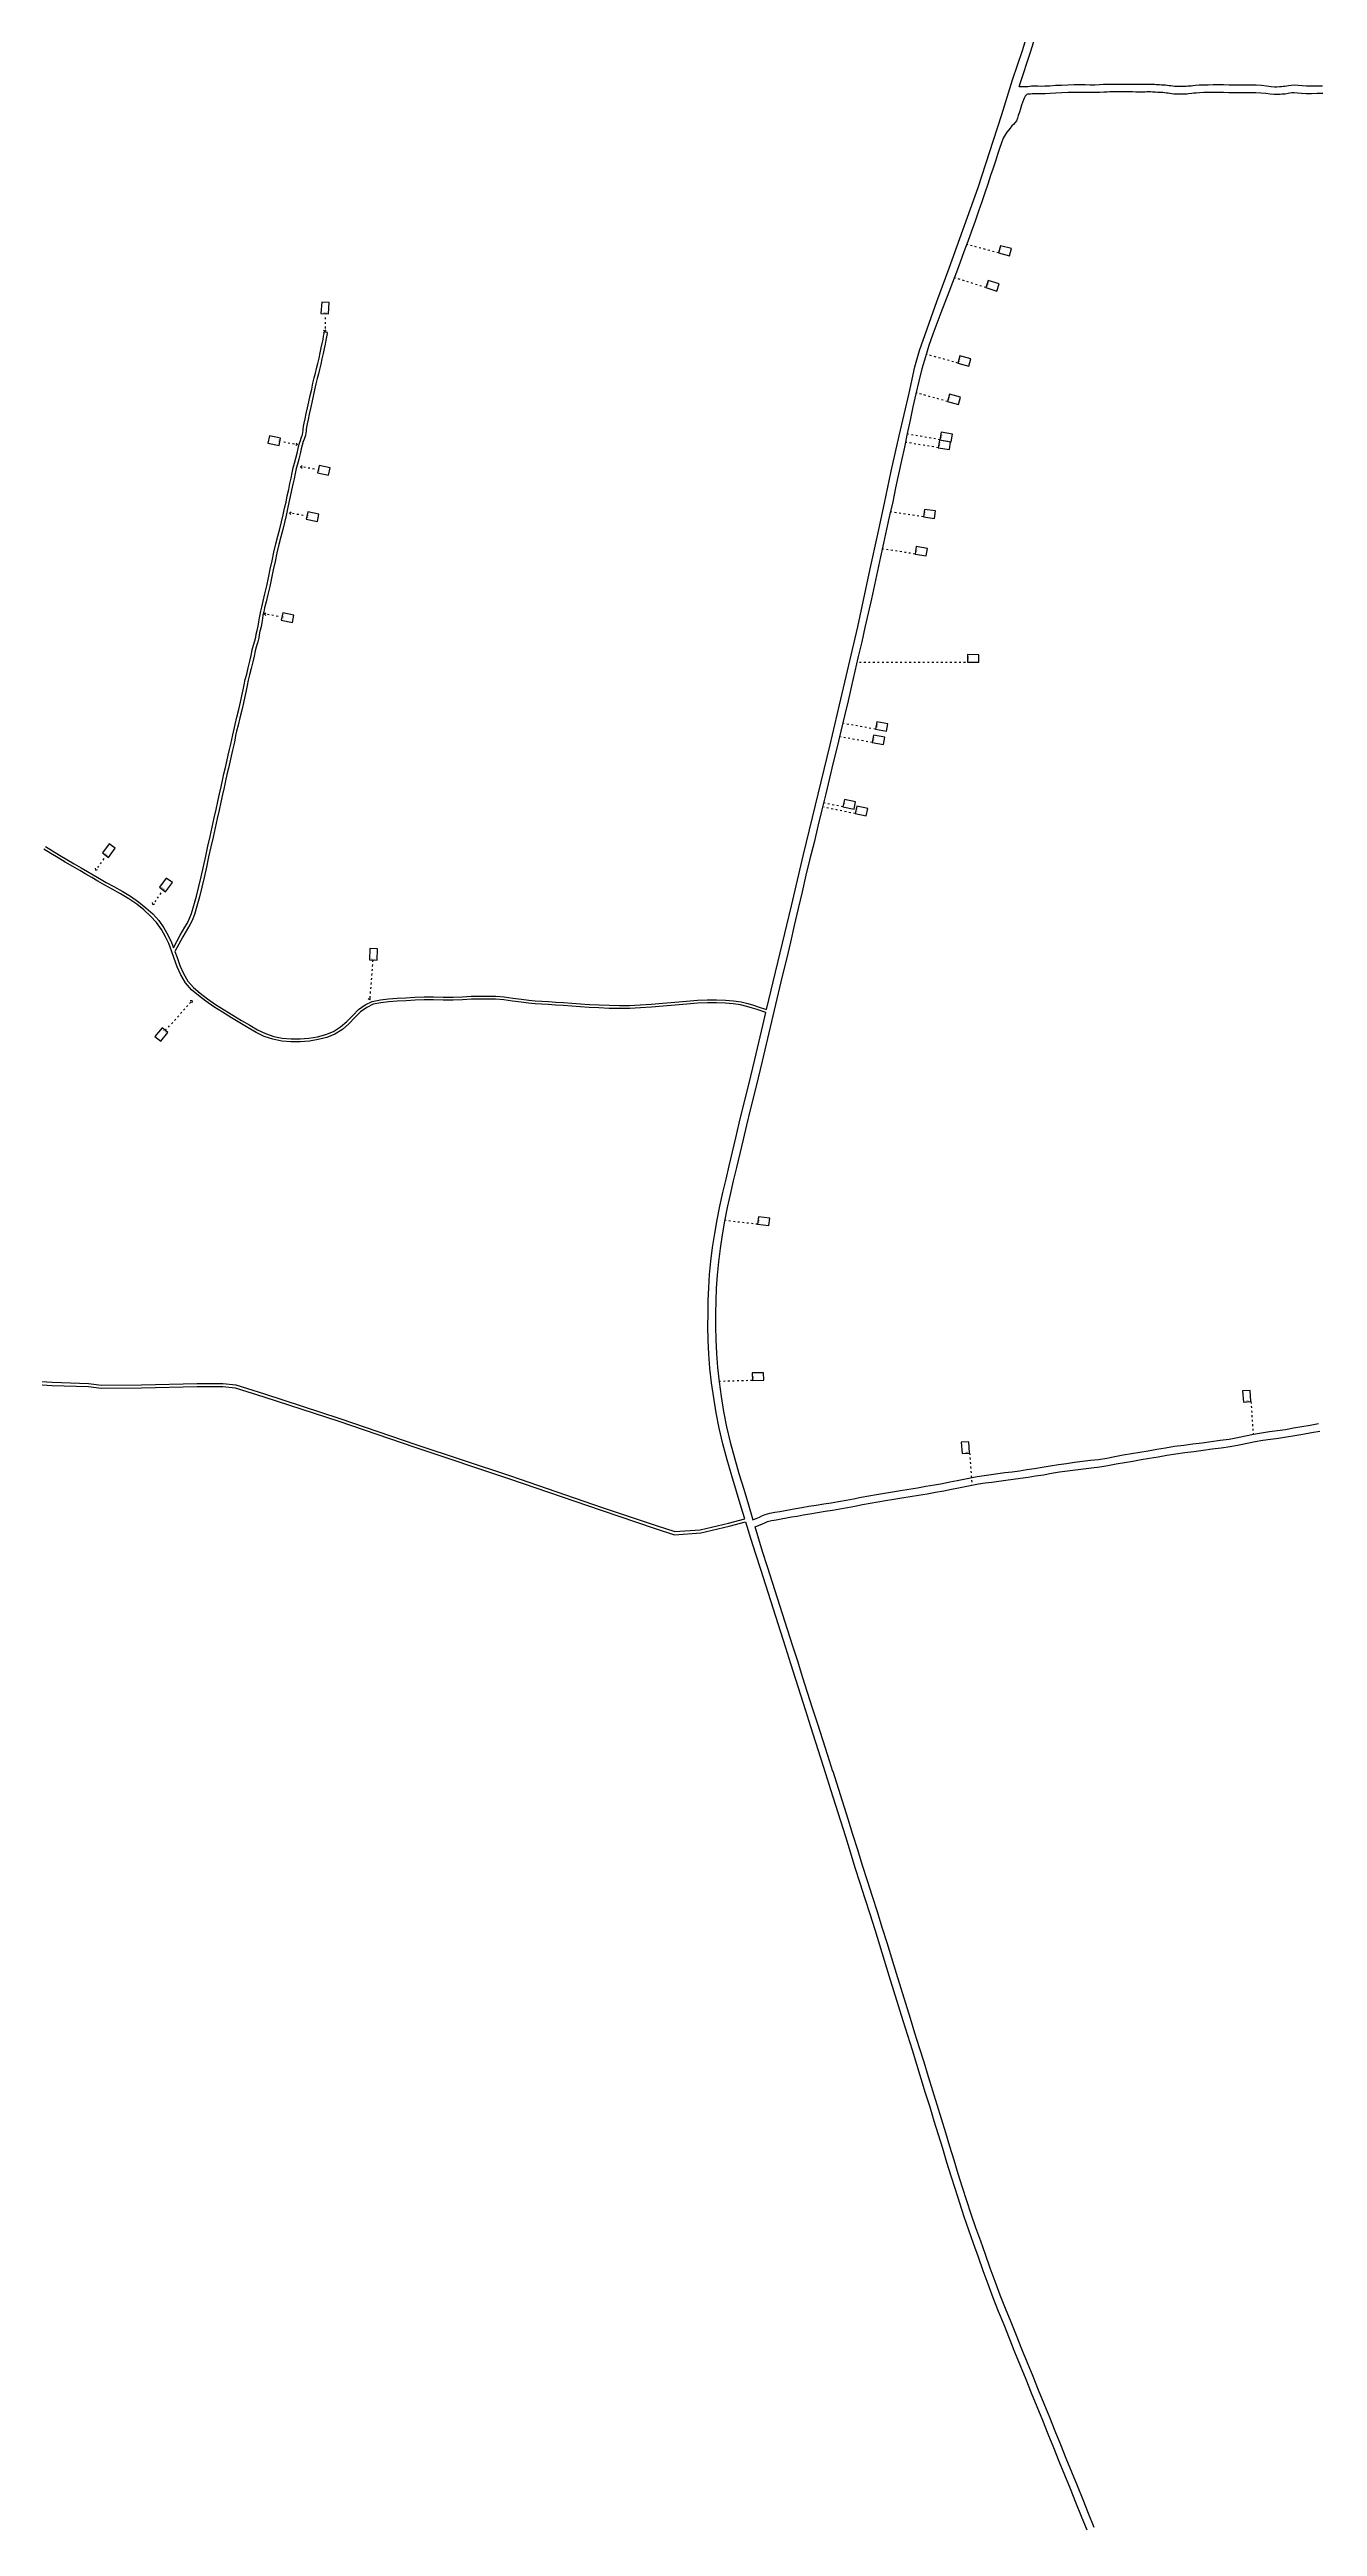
# Model space of a CAD drawing. Extents: x 714896 to 749292, y 8417558 to 8447149.
# Drawn here: x 728138 to 729817, y 8441540 to 8444823 of the extents above; entities that cross this region are included whole.
import ezdxf
from ezdxf.enums import TextEntityAlignment as Align

# ---------------------------------------------------------------- set-up
doc = ezdxf.new("R2010")
doc.units = 0
doc.header["$MEASUREMENT"] = 0
doc.linetypes.add('ACAD_ISO03W100', pattern=[30, 12, -18])
for name, color, linetype in [('LOTE', 7, 'CONTINUOUS'), ('NUM-PORTA', 7, 'CONTINUOUS'), ('QUADRA', 6, 'CONTINUOUS')]:
    doc.layers.add(name, color=color, linetype=linetype)

msp = doc.modelspace()

# ---------------------------------------------------------------- linework, layer by layer
at = {"layer": 'LOTE'}
for p, q in [((729397.2, 8444562.9), (729394.6, 8444553.2)), ((729394.6, 8444553.2), (729409.1, 8444549.3)), ((729411.7, 8444559), (729397.2, 8444562.9)), ((729409.1, 8444549.3), (729411.7, 8444559)), ((729381, 8444516.9), (729378, 8444507.3)), ((729395.3, 8444512.4), (729381, 8444516.9)), ((729392.3, 8444502.8), (729395.3, 8444512.4)), ((728498.4, 8444488.1), (728497.5, 8444473.1)), ((728508.4, 8444487.5), (728498.4, 8444488.1)), ((728507.5, 8444472.5), (728508.4, 8444487.5)), ((729378, 8444507.3), (729392.3, 8444502.8)), ((728497.5, 8444473.1), (728507.5, 8444472.5)), ((729343.5, 8444417), (729340.8, 8444407.3)), ((729358, 8444413), (729343.5, 8444417)), ((729355.3, 8444403.3), (729358, 8444413)), ((729340.8, 8444407.3), (729355.3, 8444403.3)), ((729329.9, 8444366.1), (729327.2, 8444356.4)), ((729327.2, 8444356.4), (729341.7, 8444352.4)), ((729344.3, 8444362.1), (729329.9, 8444366.1)), ((729341.7, 8444352.4), (729344.3, 8444362.1)), ((729318.9, 8444315.6), (729317.1, 8444305.7)), ((729333.7, 8444313), (729318.9, 8444315.6)), ((728429.5, 8444311.1), (728427.3, 8444301.4)), ((728427.3, 8444301.4), (728441.9, 8444298.1)), ((728444.1, 8444307.8), (728429.5, 8444311.1)), ((728441.9, 8444298.1), (728444.1, 8444307.8)), ((729316.4, 8444305.1), (729314.8, 8444295.2)), ((729314.8, 8444295.2), (729329.6, 8444292.8)), ((729331.2, 8444302.6), (729316.4, 8444305.1)), ((729317.1, 8444305.7), (729331.9, 8444303.1)), ((729329.6, 8444292.8), (729331.2, 8444302.6)), ((729331.9, 8444303.1), (729333.7, 8444313)), ((728495, 8444271.6), (728493, 8444261.9)), ((728493, 8444261.9), (728507.6, 8444258.8)), ((728509.7, 8444268.6), (728495, 8444271.6)), ((728507.6, 8444258.8), (728509.7, 8444268.6)), ((728480.1, 8444210.3), (728478, 8444200.5)), ((728478, 8444200.5), (728492.7, 8444197.4)), ((728494.8, 8444207.2), (728480.1, 8444210.3)), ((728492.7, 8444197.4), (728494.8, 8444207.2)), ((729296.5, 8444213.4), (729295.1, 8444203.6)), ((729295.1, 8444203.6), (729309.9, 8444201.4)), ((729311.4, 8444211.3), (729296.5, 8444213.4)), ((729309.9, 8444201.4), (729311.4, 8444211.3)), ((729285.7, 8444164.1), (729284.2, 8444154.3)), ((729284.2, 8444154.3), (729299, 8444151.9)), ((729300.6, 8444161.8), (729285.7, 8444164.1)), ((729299, 8444151.9), (729300.6, 8444161.8)), ((728446.9, 8444076.4), (728444.9, 8444066.6)), ((728444.9, 8444066.6), (728459.6, 8444063.5)), ((728461.6, 8444073.3), (728446.9, 8444076.4)), ((728459.6, 8444063.5), (728461.6, 8444073.3)), ((729353.5, 8444021), (729353.4, 8444011)), ((729368.5, 8444020.9), (729353.5, 8444021)), ((729368.4, 8444010.9), (729368.5, 8444020.9)), ((729353.4, 8444011), (729368.4, 8444010.9)), ((729233.5, 8443931.9), (729231.7, 8443922.1)), ((729231.7, 8443922.1), (729246.5, 8443919.4)), ((729248.3, 8443929.2), (729233.5, 8443931.9)), ((729246.5, 8443919.4), (729248.3, 8443929.2)), ((729229.2, 8443914.3), (729227.5, 8443904.5)), ((729227.5, 8443904.5), (729242.2, 8443901.9)), ((729244, 8443911.7), (729229.2, 8443914.3)), ((729242.2, 8443901.9), (729244, 8443911.7)), ((729190.6, 8443829), (729188.6, 8443819.2)), ((729205.3, 8443826), (729190.6, 8443829)), ((729203.3, 8443816.2), (729205.3, 8443826)), ((729188.6, 8443819.2), (729203.3, 8443816.2)), ((729206.9, 8443820.1), (729204.9, 8443810.3)), ((729204.9, 8443810.3), (729219.6, 8443807.3)), ((729221.6, 8443817.1), (729206.9, 8443820.1)), ((729219.6, 8443807.3), (729221.6, 8443817.1)), ((728217.1, 8443770.3), (728208.1, 8443758.3)), ((728208.1, 8443758.3), (728216.1, 8443752.3)), ((728216.1, 8443752.3), (728225.1, 8443764.3)), ((728225.1, 8443764.3), (728217.1, 8443770.3)), ((728292.7, 8443724.8), (728283.8, 8443712.8)), ((728300.8, 8443718.9), (728292.7, 8443724.8)), ((728283.8, 8443712.8), (728291.8, 8443706.8)), ((728291.8, 8443706.8), (728300.8, 8443718.9)), ((728562.3, 8443631.4), (728561.7, 8443616.4)), ((728572.3, 8443631), (728562.3, 8443631.4)), ((728571.7, 8443616), (728572.3, 8443631)), ((728561.7, 8443616.4), (728571.7, 8443616)), ((728287.2, 8443526.4), (728277.6, 8443514.9)), ((728294.9, 8443520), (728287.2, 8443526.4)), ((728277.6, 8443514.9), (728285.3, 8443508.5)), ((728285.3, 8443508.5), (728294.9, 8443520)), ((729076.8, 8443275.9), (729075.7, 8443266)), ((729075.7, 8443266), (729090.6, 8443264.3)), ((729091.7, 8443274.2), (729076.8, 8443275.9)), ((729090.6, 8443264.3), (729091.7, 8443274.2)), ((729083.5, 8443069.4), (729068.5, 8443069)), ((729068.5, 8443069), (729068.8, 8443059)), ((729083.8, 8443059.4), (729083.5, 8443069.4)), ((729068.8, 8443059), (729083.8, 8443059.4)), ((729727.8, 8443045.9), (729717.8, 8443045.2)), ((729717.8, 8443045.2), (729718.9, 8443030.3)), ((729728.9, 8443031), (729727.8, 8443045.9)), ((729718.9, 8443030.3), (729728.9, 8443031)), ((729355.3, 8442977.8), (729345.4, 8442977.1)), ((729345.4, 8442977.1), (729346.4, 8442962.1)), ((729356.4, 8442962.8), (729355.3, 8442977.8)), ((729346.4, 8442962.1), (729356.4, 8442962.8))]:
    msp.add_line(p, q, dxfattribs=at)
at = {"layer": 'LOTE', "color": 7, "linetype": 'ACAD_ISO03W100', "ltscale": 0.2}
for points in [[(729394.6, 8444553.2), (729353.6, 8444564.3)], [(729378, 8444507.3), (729337.5, 8444520.1)], [(728503.2, 8444467.7), (728502.7, 8444449.1)], [(729340.8, 8444407.3), (729299.9, 8444418.7)], [(729327.2, 8444356.4), (729286.3, 8444367.7)], [(728448.2, 8444302.8), (728466.4, 8444299.3)], [(729314.8, 8444295.2), (729272.9, 8444302.1)], [(729317.1, 8444305.7), (729275.3, 8444313.1)], [(728488.8, 8444266.8), (728470.5, 8444270)], [(728473.9, 8444205.4), (728455.6, 8444208.6)], [(729295.1, 8444203.6), (729253.1, 8444209.7)], [(729284.2, 8444154.3), (729242.3, 8444160.8)], [(728440.7, 8444071.6), (728422.4, 8444074.8)], [(729210.4, 8444011), (729353.4, 8444011)], [(729231.7, 8443922.1), (729190, 8443929.7)], [(729227.5, 8443904.5), (729185.7, 8443911.9)], [(729188.6, 8443819.2), (729163, 8443824.4)], [(729204.9, 8443810.3), (729163.3, 8443818.7)], [(728209.9, 8443750.6), (728199.3, 8443735.4)], [(728285.5, 8443705.1), (728274.9, 8443689.9)], [(728566, 8443616.2), (728562, 8443563.4)], [(728291.5, 8443522.8), (728326.8, 8443562.3)], [(729075.7, 8443266), (729033.5, 8443270.9)], [(729068.8, 8443059), (729026.4, 8443057.8)], [(729728.9, 8443031), (729731.8, 8442988.6)], [(729356.4, 8442962.8), (729359.4, 8442920.5)]]:
    msp.add_lwpolyline(points, dxfattribs=at)
at = {"layer": 'LOTE'}
for points in [[(728502.7, 8444449.1), (728500.9, 8444451.1)], [(728502.7, 8444449.1), (728504.2, 8444451.3)], [(728466.4, 8444299.3), (728464.2, 8444297.9)], [(728466.4, 8444299.3), (728464.6, 8444301.2)], [(728470.5, 8444270), (728472.7, 8444271.5)], [(728470.5, 8444270), (728472.4, 8444268.2)], [(728455.6, 8444208.6), (728457.8, 8444210.1)], [(728455.6, 8444208.6), (728457.5, 8444206.8)], [(728422.4, 8444074.8), (728424.6, 8444076.2)], [(728422.4, 8444074.8), (728424.3, 8444073)], [(728199.3, 8443735.4), (728198.9, 8443738)], [(728199.3, 8443735.4), (728201.7, 8443736.3)], [(728274.9, 8443689.9), (728274.5, 8443692.5)], [(728274.9, 8443689.9), (728277.4, 8443690.9)], [(728326.8, 8443562.3), (728324.2, 8443562.2)], [(728326.8, 8443562.3), (728326.4, 8443559.7)], [(728562, 8443563.4), (728559.9, 8443565)], [(728562, 8443563.4), (728563.1, 8443565.8)]]:
    msp.add_lwpolyline(points, dxfattribs=at)
at = {"layer": 'QUADRA'}
for points in [[(728132.5, 8443766.6), (728141.9, 8443760.9), (728151.4, 8443755), (728160.9, 8443749.3), (728170.8, 8443743.5), (728180.1, 8443738.2), (728188.3, 8443733.5), (728195.9, 8443729), (728204.1, 8443724.3), (728213, 8443719.1), (728223, 8443713.6), (728234.1, 8443707.4), (728245.1, 8443700.7), (728255.8, 8443693.4), (728265.7, 8443685.6), (728274.7, 8443677.4), (728282.8, 8443668.5), (728289.6, 8443658.8), (728295.1, 8443648.9), (728299.5, 8443639.6), (728302.1, 8443632.6), (728311.2, 8443649), (728314.2, 8443654.4), (728317.3, 8443659.7), (728320.4, 8443664.7), (728323.1, 8443670.3), (728326, 8443678), (728329.2, 8443688.7), (728332.6, 8443700.9), (728335.8, 8443713.5), (728338.9, 8443726.7), (728341.8, 8443740.2), (728344.8, 8443753.8), (728347.8, 8443767.1), (728350.8, 8443780), (728353.4, 8443792.4), (728356, 8443804.5), (728358.6, 8443815.9), (728360.8, 8443826.5), (728363.2, 8443836.3), (728365.2, 8443845.6), (728367.2, 8443854.3), (728369, 8443863), (728371.1, 8443871.3), (728372.9, 8443879.4), (728374.7, 8443887.5), (728376.5, 8443895.3), (728378.3, 8443902.4), (728379.6, 8443908.6), (728380.6, 8443914.5), (728381.9, 8443920.6), (728383.8, 8443928.2), (728386.1, 8443938.1), (728388.6, 8443948.4), (728390.8, 8443957.8), (728392.7, 8443966.3), (728394.3, 8443974.1), (728395.8, 8443981.1), (728397.3, 8443987.8), (728399.1, 8443995), (728401.2, 8444003.5), (728403.2, 8444012.1), (728404.9, 8444020), (728406.5, 8444027.1), (728408.3, 8444033.5), (728410, 8444039.2), (728411.1, 8444043.9), (728411.8, 8444048), (728412.8, 8444053.1), (728414.1, 8444058.7), (728415.1, 8444064.4), (728416, 8444069.5), (728416.8, 8444074), (728417.7, 8444078.4), (728419, 8444084), (728421, 8444091.9), (728423.3, 8444101.5), (728425.7, 8444112), (728428, 8444122.9), (728430.3, 8444134), (728432.7, 8444145.3), (728435.1, 8444156.7), (728437.8, 8444167.8), (728440.5, 8444178.1), (728443.2, 8444187.6), (728445.2, 8444196.9), (728447.3, 8444206.2), (728449.2, 8444215), (728451.2, 8444223.2), (728452.9, 8444231.5), (728454.7, 8444239.9), (728456.4, 8444247.7), (728457.9, 8444255), (728459.3, 8444261.8), (728460.8, 8444268.3), (728462.6, 8444274.6), (728464.3, 8444281.1), (728465.9, 8444288.1), (728467.3, 8444294.3), (728468.6, 8444299.7), (728470.2, 8444304.5), (728471.4, 8444307.8), (728472.3, 8444310.3), (728473, 8444312.3), (728473.6, 8444315.6), (728473.8, 8444317.4), (728473.9, 8444319.9), (728474.5, 8444323.2), (728475.3, 8444327.6), (728476.6, 8444333.5), (728478, 8444340.5), (728479.6, 8444348), (728481.3, 8444356), (728483.2, 8444364.4), (728485.2, 8444372.8), (728486.9, 8444380.7), (728488.6, 8444387.8), (728490.3, 8444393.9), (728491.7, 8444400), (728493.3, 8444406.6), (728494.9, 8444413.7), (728496.5, 8444420.8), (728497.9, 8444427.3), (728499, 8444433.3), (728500.2, 8444438.6), (728501, 8444443), (728501.5, 8444446.5), (728501.4, 8444448.5), (728505.4, 8444448.7), (728505.5, 8444446.4), (728504.9, 8444442.3), (728504.1, 8444437.8), (728503, 8444432.5), (728501.8, 8444426.5), (728500.4, 8444420), (728498.8, 8444412.9), (728497.2, 8444405.7), (728495.6, 8444399), (728494.2, 8444392.9), (728492.5, 8444386.8), (728490.8, 8444379.8), (728489.1, 8444371.9), (728487.1, 8444363.5), (728485.3, 8444355.1), (728483.5, 8444347.1), (728481.9, 8444339.6), (728480.5, 8444332.7), (728479.2, 8444326.8), (728478.4, 8444322.4), (728477.9, 8444319.4), (728477.8, 8444317.1), (728477.6, 8444315), (728476.8, 8444311.2), (728476.1, 8444309), (728475.1, 8444306.4), (728474, 8444303.2), (728472.4, 8444298.6), (728471.2, 8444293.5), (728469.8, 8444287.2), (728468.2, 8444280.1), (728466.4, 8444273.5), (728464.6, 8444267.4), (728463.3, 8444260.9), (728461.8, 8444254.1), (728460.3, 8444246.9), (728458.6, 8444239), (728456.8, 8444230.7), (728455.1, 8444222.4), (728453.1, 8444214.1), (728451.2, 8444205.4), (728449.1, 8444196.1), (728447.1, 8444186.6), (728444.3, 8444177), (728441.7, 8444166.8), (728439, 8444155.8), (728436.6, 8444144.5), (728434.2, 8444133.2), (728431.9, 8444122.1), (728429.6, 8444111.1), (728427.2, 8444100.6), (728424.9, 8444090.9), (728422.9, 8444083), (728421.6, 8444077.6), (728420.7, 8444073.3), (728420, 8444068.8), (728419, 8444063.7), (728418.1, 8444058), (728416.7, 8444052.2), (728415.7, 8444047.2), (728415, 8444043.1), (728413.9, 8444038.1), (728412.1, 8444032.4), (728410.4, 8444026.1), (728408.8, 8444019.1), (728407.1, 8444011.2), (728405.1, 8444002.6), (728402.9, 8443994.1), (728401.2, 8443986.9), (728399.7, 8443980.2), (728398.2, 8443973.3), (728396.6, 8443965.4), (728394.7, 8443956.9), (728392.5, 8443947.4), (728390, 8443937.1), (728387.7, 8443927.3), (728385.8, 8443919.7), (728384.5, 8443913.7), (728383.5, 8443907.8), (728382.2, 8443901.5), (728380.4, 8443894.3), (728378.6, 8443886.6), (728376.8, 8443878.5), (728375, 8443870.3), (728372.9, 8443862.1), (728371.1, 8443853.5), (728369.1, 8443844.7), (728367.1, 8443835.4), (728364.7, 8443825.6), (728362.5, 8443815), (728359.9, 8443803.6), (728357.3, 8443791.6), (728354.7, 8443779.1), (728351.7, 8443766.2), (728348.7, 8443752.9), (728345.7, 8443739.3), (728342.8, 8443725.8), (728339.6, 8443712.6), (728336.5, 8443699.9), (728333.1, 8443687.6), (728329.8, 8443676.7), (728326.8, 8443668.7), (728323.9, 8443662.8), (728320.7, 8443657.6), (728317.6, 8443652.4), (728314.7, 8443647), (728303.9, 8443627.7), (728306.9, 8443619.5), (728310.8, 8443608.9), (728315.4, 8443598.2), (728321.3, 8443588.3), (728328.8, 8443579.8), (728337.7, 8443572.2), (728347.4, 8443564.8), (728358, 8443557.5), (728369.2, 8443550.4), (728380.9, 8443543.2), (728392.2, 8443536.2), (728403.1, 8443529.8), (728413.5, 8443523.8), (728423.9, 8443518.7), (728435, 8443515.1), (728446.2, 8443512.7), (728457.8, 8443511.8), (728469.8, 8443511.8), (728481.6, 8443512.7), (728493, 8443514.6), (728503.9, 8443517.5), (728514.2, 8443521.6), (728523.4, 8443527.5), (728531.6, 8443534.8), (728539.5, 8443542.8), (728547.3, 8443550.5), (728555.9, 8443556.8), (728565.3, 8443561.4), (728576.1, 8443563.6), (728586.9, 8443564.8), (728598.2, 8443565.6), (728609.8, 8443566.3), (728621.8, 8443567.1), (728634, 8443567.6), (728646.5, 8443567.4), (728659.4, 8443567.1), (728672.3, 8443567.1), (728684.7, 8443567.5), (728696.4, 8443568.2), (728707.6, 8443568.5), (728718.3, 8443568.5), (728729, 8443568.2), (728740, 8443567.3), (728751.6, 8443565.8), (728762.9, 8443564.4), (728772.6, 8443563.1), (728781.2, 8443562.2), (728789.8, 8443561.6), (728798.6, 8443561.1), (728808.3, 8443560.6), (728818.8, 8443560), (728829.8, 8443559.2), (728841.1, 8443558.3), (728853.1, 8443557.5), (728865.8, 8443556.7), (728879.2, 8443556.2), (728892.6, 8443555.8), (728906.2, 8443556), (728920.2, 8443556.7), (728934.9, 8443557.8), (728950.1, 8443559.1), (728966, 8443560.5), (728981.6, 8443561.8), (728995.9, 8443562.9), (729009, 8443563.5), (729021.3, 8443563.6), (729033, 8443563.1), (729043.9, 8443562.3), (729054, 8443560.8), (729062.6, 8443558.6), (729070.3, 8443556.2), (729076.4, 8443554.4), (729087.5, 8443550.6), (729120.6, 8443688.1), (729136.4, 8443756.2), (729171.8, 8443901.4), (729184, 8443954.5), (729208.2, 8444058), (729214.7, 8444087), (729224.7, 8444134.7), (729234.7, 8444180.5), (729243.5, 8444221.6), (729252.7, 8444264.2), (729263.3, 8444310.8), (729276.2, 8444367.6), (729283.7, 8444402.2), (729289.9, 8444423.8), (729313.1, 8444488.8), (729329.2, 8444533.2), (729367.6, 8444640), (729388, 8444702.9), (729399.1, 8444736.6), (729413.3, 8444782.7), (729426.2, 8444821.6), (729438.1, 8444859.2)], [(729823.8, 8444774.5), (729816.4, 8444774.5), (729809, 8444774.3), (729802.4, 8444774.3), (729796.7, 8444774.7), (729791.4, 8444775.1), (729786.3, 8444775.6), (729782, 8444775.3), (729778.8, 8444774.9), (729776.5, 8444774.4), (729773.5, 8444773.9), (729771.5, 8444773.8), (729769.3, 8444773.6), (729766.8, 8444773.4), (729763.4, 8444773.1), (729759.9, 8444773.1), (729755.5, 8444773.6), (729749.7, 8444774.4), (729742.7, 8444775.2), (729735.7, 8444775.6), (729728.7, 8444775.6), (729721.7, 8444775.5), (729714.5, 8444775.5), (729707.2, 8444775.5), (729699.9, 8444775.6), (729692.6, 8444775.9), (729685.4, 8444775.9), (729678.7, 8444775.9), (729672.3, 8444775.8), (729666.1, 8444775.7), (729660.3, 8444775.5), (729655.5, 8444775.1), (729652, 8444774.8), (729649.6, 8444774.4), (729645.4, 8444774.1), (729643, 8444773.8), (729641, 8444773.7), (729638.5, 8444773.7), (729635.5, 8444773.7), (729632.7, 8444773.8), (729630.1, 8444773.8), (729627.8, 8444773.9), (729625.4, 8444774.2), (729622.9, 8444774.6), (729620.5, 8444774.9), (729618.1, 8444775.2), (729615.6, 8444775.4), (729613.1, 8444775.7), (729610.6, 8444775.8), (729608, 8444776), (729605.7, 8444776.1), (729603.6, 8444776.2), (729601.2, 8444776.5), (729598.6, 8444776.5), (729596.2, 8444776.6), (729593.6, 8444776.7), (729591, 8444776.6), (729588.5, 8444776.5), (729586.3, 8444776.5), (729583.8, 8444776.5), (729580.6, 8444776.5), (729576.8, 8444776.5), (729572.3, 8444776.6), (729567.7, 8444776.7), (729563.2, 8444776.7), (729558.8, 8444776.7), (729554.3, 8444776.7), (729549.8, 8444776.7), (729545.5, 8444776.7), (729541.7, 8444776.6), (729538, 8444776.5), (729533.6, 8444776.3), (729528.4, 8444776), (729522.2, 8444775.7), (729516, 8444775.7), (729509.6, 8444775.9), (729502.6, 8444775.9), (729494.7, 8444775.9), (729486.3, 8444775.7), (729477.9, 8444775.3), (729469.9, 8444775), (729462.6, 8444774.5), (729456.2, 8444774.1), (729451, 8444774), (729446.5, 8444774.3), (729443.1, 8444774.3), (729440.8, 8444774.3), (729438.5, 8444774.1), (729435.9, 8444773.9), (729433.3, 8444773.6), (729430.4, 8444773.2), (729421.9, 8444773.2), (729423.8, 8444779.3), (729436.6, 8444818.2), (729448.6, 8444855.8)], [(729823.9, 8444764.5), (729816.5, 8444764.5), (729809.2, 8444764.3), (729802.1, 8444764.3), (729795.9, 8444764.7), (729790.5, 8444765.2), (729786.2, 8444765.5), (729783, 8444765.4), (729780.6, 8444765), (729778.3, 8444764.5), (729774.4, 8444763.9), (729772.2, 8444763.8), (729770.3, 8444763.6), (729767.7, 8444763.4), (729763.7, 8444763.1), (729759.2, 8444763.1), (729754.3, 8444763.7), (729748.5, 8444764.5), (729741.9, 8444765.2), (729735.4, 8444765.6), (729728.7, 8444765.6), (729721.8, 8444765.5), (729714.5, 8444765.5), (729707.1, 8444765.5), (729699.7, 8444765.6), (729692.4, 8444765.9), (729685.4, 8444765.9), (729678.8, 8444765.9), (729672.4, 8444765.8), (729666.4, 8444765.7), (729660.9, 8444765.5), (729656.4, 8444765.2), (729653.2, 8444764.8), (729650.8, 8444764.5), (729646.3, 8444764.1), (729643.8, 8444763.9), (729641.2, 8444763.7), (729638.4, 8444763.7), (729635.3, 8444763.8), (729632.6, 8444763.8), (729629.9, 8444763.8), (729627, 8444763.9), (729624.1, 8444764.3), (729621.4, 8444764.7), (729619.2, 8444765), (729617.1, 8444765.2), (729614.6, 8444765.4), (729612.2, 8444765.7), (729609.9, 8444765.9), (729607.6, 8444766), (729605.2, 8444766.1), (729602.7, 8444766.3), (729600.5, 8444766.5), (729598.4, 8444766.5), (729596, 8444766.6), (729593.6, 8444766.7), (729591.2, 8444766.6), (729588.7, 8444766.5), (729586.3, 8444766.5), (729583.8, 8444766.5), (729580.6, 8444766.5), (729576.7, 8444766.5), (729572.1, 8444766.6), (729567.6, 8444766.7), (729563.3, 8444766.7), (729558.7, 8444766.7), (729554.2, 8444766.7), (729549.8, 8444766.7), (729545.6, 8444766.7), (729542, 8444766.6), (729538.4, 8444766.5), (729534.2, 8444766.4), (729529, 8444766), (729522.5, 8444765.7), (729515.8, 8444765.7), (729509.4, 8444765.9), (729502.5, 8444765.9), (729494.8, 8444765.9), (729486.7, 8444765.7), (729478.3, 8444765.3), (729470.4, 8444765), (729463.2, 8444764.5), (729456.6, 8444764.1), (729450.7, 8444764), (729446.2, 8444764.3), (729443.2, 8444764.3), (729441.2, 8444764.3), (729439.4, 8444764.2), (729436.9, 8444763.9), (729434.5, 8444763.7), (729433.2, 8444763.5), (729432.2, 8444763.1), (729430.9, 8444762.1), (729429.9, 8444760.9), (729428.9, 8444759.1), (729427.7, 8444756.3), (729426.3, 8444752.8), (729424.9, 8444748.9), (729423.7, 8444744.4), (729422.3, 8444739.7), (729420.8, 8444735.5), (729419.6, 8444731.9), (729418.3, 8444728.5), (729416.4, 8444725.5), (729414.4, 8444723.3), (729412.4, 8444721.5), (729411.2, 8444720.2), (729410.1, 8444718.6), (729408.2, 8444716.5), (729405.8, 8444713.4), (729403.3, 8444709.9), (729401, 8444705.5), (729398.6, 8444699.4), (729395.8, 8444691.7), (729393.1, 8444683.6), (729390.5, 8444675.1), (729387.4, 8444665.8), (729384, 8444655.7), (729380.3, 8444644.4), (729376.4, 8444632.8), (729372.5, 8444621), (729368.3, 8444608.5), (729363.7, 8444595.5), (729358.8, 8444582), (729353.9, 8444568.3), (729348.9, 8444554.6), (729343.8, 8444541), (729338.8, 8444527.6), (729333.8, 8444514.3), (729328.8, 8444501.1), (729323.6, 8444487.6), (729318.4, 8444473.9), (729313, 8444459.9), (729307.7, 8444445.6), (729302.6, 8444430.8), (729297.8, 8444415.4), (729293.3, 8444399.6), (729289.1, 8444383.4), (729285.2, 8444366.5), (729281.4, 8444349.3), (729277.7, 8444331.8), (729273.9, 8444314), (729270.2, 8444296.1), (729266.4, 8444278.1), (729262.4, 8444260), (729258.4, 8444241.9), (729254.5, 8444223.6), (729250.5, 8444205.4), (729246.4, 8444187.1), (729242.4, 8444168.8), (729238.3, 8444150.4), (729234.3, 8444131.9), (729230.3, 8444113.4), (729226.3, 8444094.7), (729222.1, 8444075.9), (729217.8, 8444056.9), (729213.5, 8444037.7), (729209, 8444018.5), (729204.6, 8443999.1), (729200, 8443979.6), (729195.4, 8443959.7), (729190.7, 8443939.7), (729185.8, 8443919.4), (729180.9, 8443898.9), (729175.9, 8443878.2), (729170.9, 8443857.4), (729165.9, 8443836.4), (729160.8, 8443815.1), (729155.6, 8443793.7), (729150.4, 8443772.2), (729145, 8443750.5), (729139.7, 8443728.6), (729134.6, 8443706.6), (729129.4, 8443684.4), (729124.2, 8443662.1), (729119, 8443639.8), (729113.7, 8443617.3), (729108.3, 8443594.8), (729103, 8443572.3), (729097.6, 8443549.7), (729092.2, 8443527.2), (729086.9, 8443504.7), (729081.6, 8443482.2), (729076.2, 8443460), (729070.9, 8443438.4), (729065.8, 8443417.5), (729061, 8443397.6), (729056.5, 8443378.4), (729052.1, 8443359.7), (729047.7, 8443341.4), (729043.5, 8443323.5), (729039.3, 8443305.7), (729035.4, 8443288.1), (729031.7, 8443270.2), (729028.7, 8443252.2), (729026, 8443234.1), (729023.7, 8443216.1), (729022, 8443198.6), (729020.9, 8443181.6), (729020.3, 8443164.7), (729020, 8443147.7), (729019.9, 8443130.4), (729020.2, 8443112.7), (729021.1, 8443094.6), (729022.5, 8443076.1), (729024.6, 8443057.1), (729027.3, 8443037.8), (729030.6, 8443018), (729034.5, 8442997.8), (729039.2, 8442977.4), (729044.9, 8442956.6), (729051, 8442935.7), (729057.2, 8442914.9), (729063.4, 8442894.2), (729069.4, 8442874.5), (729078, 8442878.1), (729081.1, 8442879.5), (729085.7, 8442881.5), (729091.8, 8442883.1), (729098.4, 8442884.4), (729105, 8442885.6), (729112, 8442886.9), (729119, 8442888.1), (729126.3, 8442889.3), (729134.4, 8442890.7), (729143.4, 8442892.3), (729153.3, 8442893.9), (729163.4, 8442895.5), (729173.2, 8442897.1), (729182.9, 8442898.7), (729192.8, 8442900.5), (729202.6, 8442902.4), (729212.6, 8442904.4), (729222.8, 8442906.3), (729233.1, 8442908.1), (729243.6, 8442909.8), (729254.2, 8442911.5), (729265, 8442913.3), (729276, 8442915.1), (729287.2, 8442916.9), (729298.5, 8442918.9), (729309.7, 8442920.8), (729320.3, 8442922.7), (729330.4, 8442924.6), (729339.7, 8442926.6), (729348.7, 8442928.4), (729357.5, 8442930.1), (729366.4, 8442931.8), (729375.5, 8442933.2), (729384.7, 8442934.4), (729393.8, 8442935.6), (729403.2, 8442936.9), (729412.7, 8442938.1), (729422.4, 8442939.5), (729432.2, 8442940.9), (729442.2, 8442942.4), (729452.5, 8442944.1), (729463.1, 8442946), (729474, 8442947.8), (729484.8, 8442949.2), (729495.4, 8442950.6), (729506, 8442952), (729516.6, 8442953.3), (729527.2, 8442954.5), (729537.9, 8442956.2), (729548.7, 8442958.2), (729559.8, 8442960.3), (729570.8, 8442962.1), (729581.7, 8442964), (729592.9, 8442966), (729604.2, 8442967.9), (729615.9, 8442969.8), (729627.9, 8442971.8), (729639.9, 8442973.5), (729652, 8442975), (729664.4, 8442976.6), (729676.4, 8442978.2), (729688.2, 8442979.8), (729699.9, 8442981.4), (729711.2, 8442983.4), (729721.9, 8442985.7), (729732.4, 8442987.9), (729742.9, 8442989.7), (729753.5, 8442991.3), (729764.1, 8442992.7), (729774.6, 8442994.3), (729785.2, 8442996.1), (729796.1, 8442998), (729807.3, 8442999.9), (729818.5, 8443001.9)], [(728089.7, 8443059.9), (728141.9, 8443056.6), (728189.8, 8443054.9), (728206.8, 8443052.9), (728259.7, 8443053.4), (728333.4, 8443055.2), (728367.7, 8443054.9), (728384.7, 8443053.1), (728422.9, 8443041.2), (728522.3, 8443008.8), (728622.9, 8442974.4), (728748.4, 8442932.7), (728869.6, 8442890.7), (728941.3, 8442866.7), (728966.1, 8442858.8), (728999.7, 8442861.2), (729037.1, 8442869.9), (729058.6, 8442875.5), (729053.8, 8442891.3), (729047.6, 8442912), (729041.4, 8442932.9), (729035.2, 8442953.9), (729029.5, 8442974.9), (729024.7, 8442995.8), (729020.8, 8443016.2), (729017.5, 8443036.2), (729014.7, 8443055.9), (729012.5, 8443075.2), (729011.1, 8443094), (729010.2, 8443112.4), (729009.9, 8443130.4), (729010, 8443147.8), (729010.3, 8443164.9), (729010.9, 8443182), (729012, 8443199.4), (729013.8, 8443217.2), (729016.1, 8443235.4), (729018.8, 8443253.8), (729021.9, 8443272.1), (729025.6, 8443290.2), (729029.6, 8443308), (729033.8, 8443325.7), (729038, 8443343.7), (729042.3, 8443362), (729046.7, 8443380.7), (729051.3, 8443399.9), (729056.1, 8443419.9), (729061.2, 8443440.8), (729066.5, 8443462.4), (729071.8, 8443484.5), (729077.2, 8443507), (729082.5, 8443529.5), (729086.6, 8443546.7), (729075.1, 8443550.5), (729069.1, 8443552.4), (729061.5, 8443554.7), (729053.2, 8443556.9), (729043.5, 8443558.3), (729032.7, 8443559.1), (729021.3, 8443559.6), (729009.1, 8443559.5), (728996.2, 8443558.9), (728981.9, 8443557.8), (728966.4, 8443556.5), (728950.5, 8443555.1), (728935.2, 8443553.8), (728920.5, 8443552.7), (728906.3, 8443552), (728892.5, 8443551.8), (728879.1, 8443552.2), (728865.6, 8443552.7), (728852.8, 8443553.5), (728840.8, 8443554.3), (728829.5, 8443555.2), (728818.5, 8443556), (728808.1, 8443556.6), (728798.4, 8443557.1), (728789.5, 8443557.6), (728780.9, 8443558.3), (728772.1, 8443559.1), (728762.4, 8443560.5), (728751.1, 8443561.9), (728739.6, 8443563.3), (728728.7, 8443564.2), (728718.2, 8443564.5), (728707.6, 8443564.5), (728696.6, 8443564.2), (728684.8, 8443563.5), (728672.3, 8443563.1), (728659.3, 8443563.1), (728646.5, 8443563.4), (728634.1, 8443563.6), (728622, 8443563.1), (728610.1, 8443562.3), (728598.5, 8443561.6), (728587.3, 8443560.8), (728576.7, 8443559.7), (728566.6, 8443557.6), (728558, 8443553.3), (728549.9, 8443547.5), (728542.3, 8443540), (728534.4, 8443531.9), (728525.8, 8443524.3), (728516, 8443518.1), (728505.1, 8443513.7), (728493.9, 8443510.7), (728482.1, 8443508.7), (728469.9, 8443507.8), (728457.7, 8443507.8), (728445.6, 8443508.7), (728433.9, 8443511.3), (728422.4, 8443515), (728411.6, 8443520.3), (728401.1, 8443526.4), (728390.2, 8443532.8), (728378.8, 8443539.8), (728367.1, 8443547), (728355.8, 8443554.2), (728345.1, 8443561.5), (728335.2, 8443569.1), (728326, 8443576.9), (728318.1, 8443585.9), (728311.9, 8443596.4), (728307.1, 8443607.4), (728303.1, 8443618.2), (728299.4, 8443628.5), (728295.8, 8443638), (728291.5, 8443647.1), (728286.2, 8443656.6), (728279.6, 8443666), (728271.9, 8443674.5), (728263.1, 8443682.6), (728253.5, 8443690.2), (728242.9, 8443697.4), (728232, 8443704), (728221.1, 8443710.1), (728211.1, 8443715.6), (728202.1, 8443720.9), (728193.9, 8443725.6), (728186.3, 8443730.1), (728178.2, 8443734.7), (728168.8, 8443740), (728158.9, 8443745.8), (728149.3, 8443751.6), (728139.8, 8443757.5), (728130.4, 8443763.2)], [(728089.7, 8443055.9), (728141.7, 8443052.6), (728189.5, 8443050.9), (728206.6, 8443048.9), (728259.7, 8443049.4), (728333.5, 8443051.2), (728367.5, 8443050.9), (728383.9, 8443049.2), (728421.7, 8443037.4), (728521, 8443005), (728621.6, 8442970.7), (728747.1, 8442928.9), (728868.3, 8442887), (728940, 8442862.9), (728965.6, 8442854.7), (729000.3, 8442857.3), (729038.1, 8442866), (729059.8, 8442871.7), (729066.3, 8442850), (729072.7, 8442829.4), (729079.3, 8442808.8), (729086, 8442788.3), (729092.7, 8442767.6), (729099.3, 8442746.9), (729105.9, 8442726), (729112.5, 8442705.1), (729119.1, 8442684.2), (729125.7, 8442663.3), (729132.4, 8442642.4), (729139, 8442621.5), (729145.7, 8442600.6), (729152.4, 8442579.8), (729159.1, 8442558.9), (729165.7, 8442538), (729172.3, 8442517.1), (729179, 8442496.1), (729185.5, 8442475.3), (729191.9, 8442454.8), (729198.2, 8442434.3), (729204.6, 8442413.8), (729211.2, 8442393.2), (729217.8, 8442372.7), (729224.3, 8442352.2), (729230.7, 8442331.6), (729237.1, 8442311.2), (729243.4, 8442290.9), (729249.6, 8442270.7), (729255.7, 8442250.7), (729261.8, 8442230.8), (729267.9, 8442211), (729274.1, 8442191.5), (729280.1, 8442172.1), (729286, 8442152.9), (729291.8, 8442133.9), (729297.7, 8442115.1), (729303.5, 8442096.5), (729309.2, 8442078.1), (729314.8, 8442059.7), (729320.3, 8442041.5), (729325.8, 8442023.3), (729331.4, 8442005.2), (729337.1, 8441987.2), (729342.8, 8441969.2), (729348.7, 8441951.3), (729354.8, 8441933.4), (729361.2, 8441915.6), (729367.7, 8441897.8), (729373.9, 8441879.8), (729380.4, 8441861.8), (729387.1, 8441843.8), (729394.3, 8441825.8), (729401.5, 8441807.9), (729408.8, 8441789.9), (729416, 8441771.9), (729423.3, 8441753.7), (729430.7, 8441735.6), (729438.1, 8441717.5), (729445.4, 8441699.4), (729452.8, 8441681.3), (729460.1, 8441663.3), (729467.4, 8441645.2), (729474.7, 8441627.1), (729482.1, 8441609), (729489.5, 8441590.8), (729496.8, 8441572.5), (729504.2, 8441554.2), (729511.5, 8441535.9)], [(729175.3, 8442541.1), (729175.2, 8442541), (729168.6, 8442561.9), (729161.9, 8442582.8), (729155.2, 8442603.7), (729148.5, 8442624.6), (729141.9, 8442645.4), (729135.3, 8442666.3), (729128.7, 8442687.3), (729122, 8442708.2), (729115.4, 8442729), (729108.8, 8442749.9), (729102.2, 8442770.7), (729095.5, 8442791.4), (729088.8, 8442811.9), (729082.3, 8442832.4), (729072.2, 8442864.9), (729082.1, 8442868.9), (729085.2, 8442870.4), (729088.9, 8442872), (729094.1, 8442873.4), (729100.3, 8442874.6), (729106.8, 8442875.8), (729113.7, 8442877.1), (729120.6, 8442878.2), (729128, 8442879.4), (729136.1, 8442880.8), (729145, 8442882.4), (729154.9, 8442884), (729164.9, 8442885.7), (729174.8, 8442887.2), (729184.7, 8442888.9), (729194.6, 8442890.7), (729204.6, 8442892.6), (729214.5, 8442894.6), (729224.5, 8442896.5), (729234.8, 8442898.2), (729245.2, 8442899.9), (729255.9, 8442901.6), (729266.7, 8442903.4), (729277.6, 8442905.2), (729288.8, 8442907.1), (729300.2, 8442909), (729311.4, 8442910.9), (729322.2, 8442912.8), (729332.4, 8442914.8), (729341.7, 8442916.8), (729350.6, 8442918.6), (729359.4, 8442920.3), (729368.1, 8442922), (729376.9, 8442923.3), (729385.9, 8442924.5), (729395.1, 8442925.7), (729404.5, 8442927), (729414.1, 8442928.2), (729423.8, 8442929.6), (729433.7, 8442931), (729443.8, 8442932.5), (729454.2, 8442934.2), (729464.8, 8442936.1), (729475.5, 8442937.9), (729486.1, 8442939.2), (729496.8, 8442940.7), (729507.2, 8442942.1), (729517.8, 8442943.3), (729528.6, 8442944.6), (729539.6, 8442946.4), (729550.5, 8442948.4), (729561.5, 8442950.4), (729572.5, 8442952.2), (729583.4, 8442954.2), (729594.6, 8442956.1), (729605.9, 8442958), (729617.5, 8442959.9), (729629.4, 8442961.9), (729641.2, 8442963.6), (729653.3, 8442965.1), (729665.7, 8442966.7), (729677.7, 8442968.3), (729689.5, 8442969.9), (729701.5, 8442971.5), (729713.1, 8442973.6), (729723.9, 8442975.9), (729734.3, 8442978), (729744.5, 8442979.9), (729754.9, 8442981.4), (729765.5, 8442982.8), (729776.2, 8442984.4), (729786.9, 8442986.2), (729797.8, 8442988.1), (729809, 8442990.1), (729820.2, 8442992)], [(729175.3, 8442541.1), (729195, 8442478.3), (729201.4, 8442457.8), (729207.8, 8442437.3), (729214.2, 8442416.8), (729220.7, 8442396.3), (729227.4, 8442375.7), (729233.9, 8442355.2), (729240.3, 8442334.6), (729246.6, 8442314.2), (729253, 8442293.9), (729259.2, 8442273.6), (729265.3, 8442253.6), (729271.4, 8442233.7), (729277.5, 8442214), (729283.6, 8442194.5), (729289.7, 8442175.1), (729295.6, 8442155.9), (729301.4, 8442136.9), (729307.2, 8442118.1), (729313, 8442099.5), (729318.7, 8442081), (729324.3, 8442062.6), (729329.9, 8442044.4), (729335.4, 8442026.2), (729340.9, 8442008.1), (729346.6, 8441990.2), (729352.4, 8441972.3), (729358.2, 8441954.5), (729364.3, 8441936.7), (729370.6, 8441919), (729377.1, 8441901.1), (729383.3, 8441883.2), (729389.8, 8441865.3), (729396.5, 8441847.4), (729403.5, 8441829.5), (729410.8, 8441811.7), (729418, 8441793.7), (729425.3, 8441775.6), (729432.5, 8441757.5), (729440, 8441739.4), (729447.3, 8441721.3), (729454.7, 8441703.2), (729462.1, 8441685.1), (729469.4, 8441667), (729476.7, 8441649), (729484, 8441630.9), (729491.3, 8441612.7), (729498.7, 8441594.5), (729506.1, 8441576.3), (729513.5, 8441558), (729520.8, 8441539.6)]]:
    msp.add_lwpolyline(points, dxfattribs=at)

# ---------------------------------------------------------------- texts
at = {"layer": 'NUM-PORTA'}
for rotation, p in [(254.8746, (729396.4, 8444557.8)), (252.5021, (729379.9, 8444511.8)), (356.4833, (728502.7, 8444473.3)), (254.5153, (729342.6, 8444411.9)), (254.6215, (729329, 8444360.9)), (77.2506, (728442.5, 8444303.2)), (260.637, (729316.1, 8444299.9)), (259.9946, (729318.5, 8444310.4)), (258.1118, (728494.5, 8444266.5)), (258.1118, (728479.5, 8444205.1)), (261.6084, (729296.3, 8444208.3)), (261.106, (729285.4, 8444158.9)), (258.1118, (728446.4, 8444071.2)), (269.5865, (729353.9, 8444015.8)), (259.6199, (729233.1, 8443926.8)), (259.9895, (729228.8, 8443909.2)), (258.5509, (729190, 8443823.8)), (258.5509, (729206.3, 8443814.9)), (323.2563, (728212.6, 8443755.6)), (323.2563, (728288.2, 8443710.1)), (357.7641, (728566.9, 8443616.7)), (140.3073, (728290.6, 8443522.9)), (263.333, (729076.7, 8443270.7)), (271.5866, (729069.2, 8443063.8)), (4.0066, (729724, 8443031.1)), (4.0066, (729351.5, 8442963))]:
    msp.add_text('CASA', height=1.5, rotation=rotation, dxfattribs=at).set_placement(p, align=Align.CENTER)

doc.saveas('drawing.dxf')
